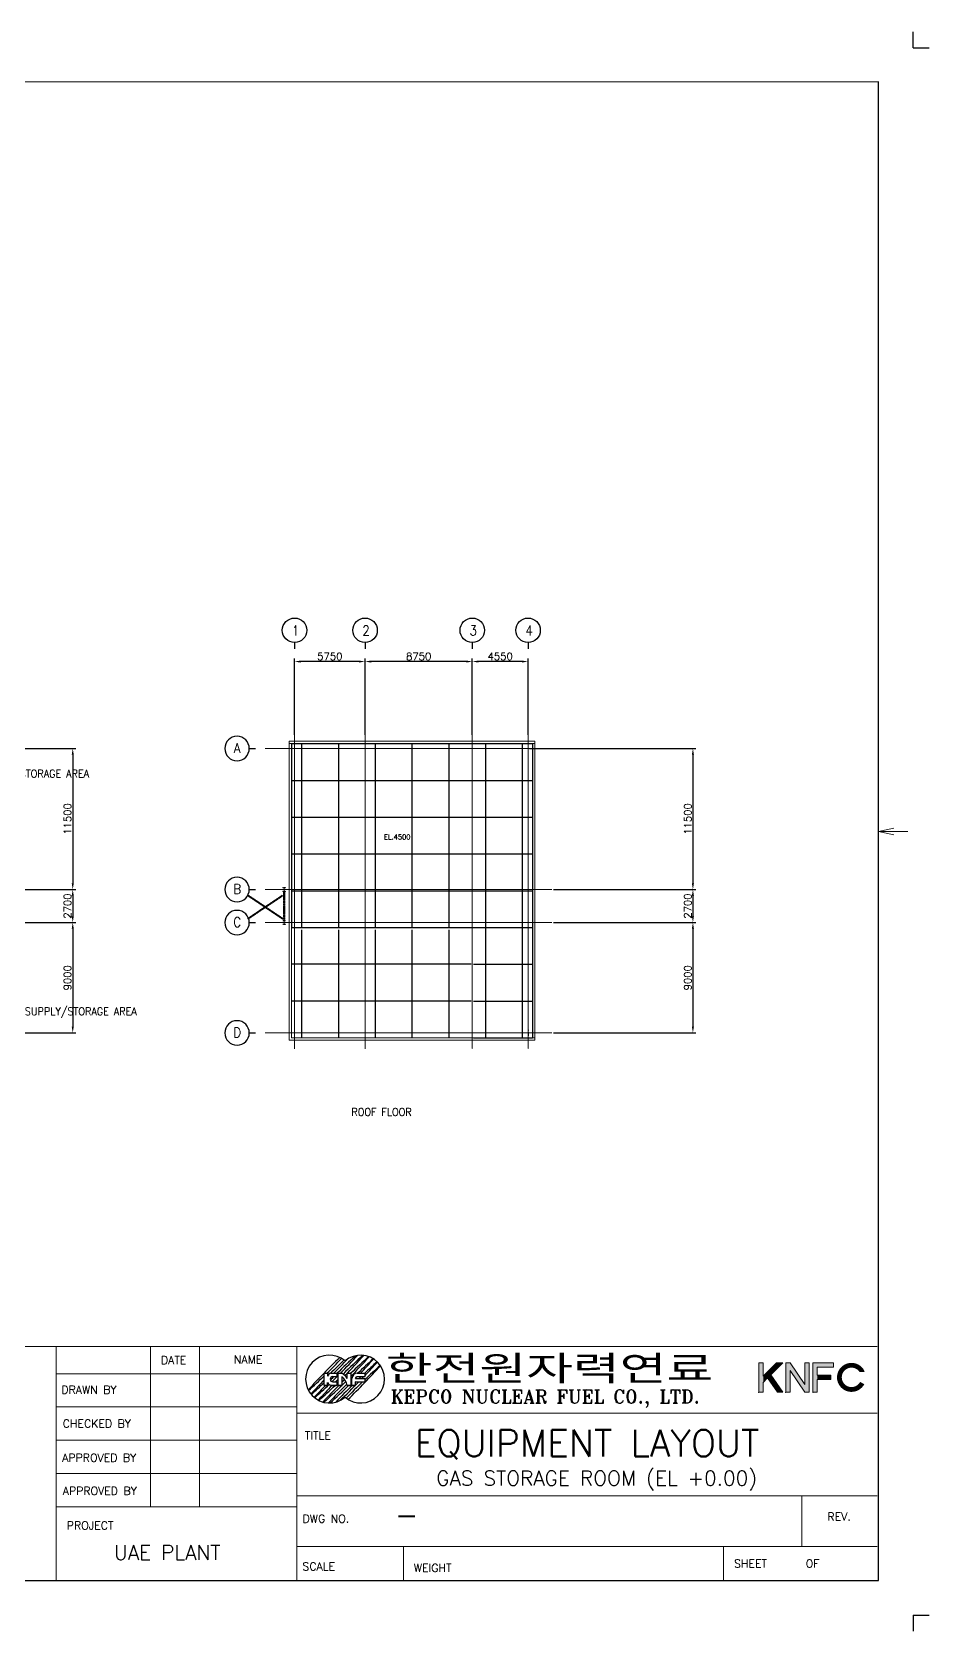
# Model space of a CAD drawing. Extents: x -59767 to 1106559, y -1290 to 1129522.
# Drawn here: x 328316 to 401502, y 999087 to 1129522 of the extents above; entities that cross this region are included whole.
import ezdxf
from ezdxf.enums import TextEntityAlignment as Align

# ---------------------------------------------------------------- set-up
doc = ezdxf.new("R2010")
doc.units = 0
for name, pattern in [('CENTER', [2, 1.25, -0.25, 0.25, -0.25]), ('HID', [3, 2, -1]), ('MAT2', [15, 5, -1, 1, -1, 1, -1, 5]), ('PHANTOM', [2.5, 1.25, -0.25, 0.25, -0.25, 0.25, -0.25])]:
    doc.linetypes.add(name, pattern=pattern)
doc.layers.get('0').update_dxf_attribs({"linetype": 'CONTINUOUS', "lineweight": 9})
doc.layers.get('Defpoints').update_dxf_attribs({"linetype": 'CONTINUOUS', "lineweight": 9})
for name, color, linetype in [('1', 2, 'CONTINUOUS'), ('15', 1, 'CONTINUOUS'), ('2', 4, 'CONTINUOUS'), ('7', 7, 'CONTINUOUS'), ('HAND', 7, 'PHANTOM'), ('MARK', 2, 'MAT2'), ('Y', 2, 'CONTINUOUS')]:
    doc.layers.add(name, color=color, linetype=linetype)
for name, color, linetype, lineweight in [('CEN', 1, 'CENTER', 5), ('TEXT', 3, 'CONTINUOUS', 9), ('WALL_200', 3, 'CONTINUOUS', 9), ('가상선', 252, 'PHANTOM', 9), ('외형선', 3, 'CONTINUOUS', 9), ('치수선', 6, 'CONTINUOUS', 9)]:
    doc.layers.add(name, color=color, linetype=linetype, lineweight=lineweight)
doc.styles.add('ROMANS', font='romans.shx', dxfattribs={"bigfont": 'whgtxt.shx'})
doc.styles.add('ROMANT', font='ROMANT.SHX')
doc.styles.get("Standard").update_dxf_attribs({"font": 'romans.shx', "bigfont": 'whtgtxt.shx'})
doc.styles.add('굴림체', font='')
doc.styles.get('굴림체').set_extended_font_data('GulimChe')
doc.dimstyles.new('ISO-25', dxfattribs={"dimscale": 200, "dimtxt": 3, "dimasz": 2.5, "dimexe": 1.25, "dimexo": 0.625, "dimtad": 1, "dimdec": 0, "dimdsep": 46, "dimtxsty": 'Standard', "dimcen": 2.5, "dimadec": 0, "dimazin": 0, "dimtp": 0.1, "dimtm": 0.1, "dimtfac": 0.6, "dimtdec": 0, "dimtmove": 0, "dimatfit": 3, "dimfxl": 1, "dimtvp": 1, "dimtolj": 1, "dimarcsym": 0})

# ---------------------------------------------------------------- blocks, each defined once
blk = doc.blocks.new('*D343')
at = {"layer": 'Defpoints', "color": 0}
for p in [(318198, 1071073), (320142, 1059574), (331642, 1059574)]:
    blk.add_point(p, dxfattribs=at)
at = {"layer": '치수선', "color": 0, "lineweight": -2}
for p, q in [((318323, 1071073), (331892, 1071073)), ((331642, 1070573), (331642, 1060074)), ((320267, 1059574), (331892, 1059574))]:
    blk.add_line(p, q, dxfattribs=at)
at = {"layer": '치수선', "color": 0}
for points in [[(331726, 1070573), (331559, 1070573), (331642, 1071073)], [(331559, 1060074), (331726, 1060074), (331642, 1059574)]]:
    blk.add_solid(points, dxfattribs=at)
at = {"layer": '치수선', "color": 0, "insert": (331217, 1065323), "char_height": 600, "attachment_point": 5, "rotation": 90}
blk.add_mtext('\\A1;11500', dxfattribs=at)
blk = doc.blocks.new('*D344')
at = {"layer": 'Defpoints', "color": 0}
for p in [(320142, 1059574), (320142, 1056874), (331642, 1056874)]:
    blk.add_point(p, dxfattribs=at)
at = {"layer": '치수선', "color": 0, "lineweight": -2}
for p, q in [((320267, 1059574), (331892, 1059574)), ((331642, 1059074), (331642, 1057374)), ((320267, 1056874), (331892, 1056874))]:
    blk.add_line(p, q, dxfattribs=at)
at = {"layer": '치수선', "color": 0}
for points in [[(331726, 1059074), (331559, 1059074), (331642, 1059574)], [(331559, 1057374), (331726, 1057374), (331642, 1056874)]]:
    blk.add_solid(points, dxfattribs=at)
at = {"layer": '치수선', "color": 0, "insert": (331217, 1058224), "char_height": 600, "attachment_point": 5, "rotation": 90}
blk.add_mtext('\\A1;2700', dxfattribs=at)
blk = doc.blocks.new('*D345')
at = {"layer": 'Defpoints', "color": 0}
for p in [(320142, 1056874), (320142, 1047873), (331642, 1047873)]:
    blk.add_point(p, dxfattribs=at)
at = {"layer": '치수선', "color": 0, "lineweight": -2}
for p, q in [((320267, 1056874), (331892, 1056874)), ((331642, 1056374), (331642, 1048373)), ((320267, 1047873), (331892, 1047873))]:
    blk.add_line(p, q, dxfattribs=at)
at = {"layer": '치수선', "color": 0}
for points in [[(331726, 1056374), (331559, 1056374), (331642, 1056874)], [(331559, 1048373), (331726, 1048373), (331642, 1047873)]]:
    blk.add_solid(points, dxfattribs=at)
at = {"layer": '치수선', "color": 0, "insert": (331217, 1052373), "char_height": 600, "attachment_point": 5, "rotation": 90}
blk.add_mtext('\\A1;9000', dxfattribs=at)
blk = doc.blocks.new('TEST1')
at = {"lineweight": 30}
for p, q in [((3.25, 1.04), (3.86, 1.04)), ((3.25, -1.1), (3.25, 1.04)), ((3.86, 1.04), (3.86, 0.52)), ((4.48, 1.04), (5.54, 1.04)), ((4.78, 0.43), (5.54, 0.43)), ((5.54, 0.43), (5.54, 1.04)), ((5.7, 1.04), (6.31, 1.04)), ((5.7, -1.11), (5.7, 1.03)), ((6.4, -1.11), (6.4, 0.43)), ((7.29, 1.04), (7.99, 1.04)), ((7.29, 0.12), (7.29, 1.04)), ((7.99, -1.1), (7.99, 1.04)), ((8.14, -1.1), (8.14, 0.12)), ((8.75, 0.12), (10.43, 0.12)), ((9.06, 1.04), (10.43, 1.04)), ((9.06, 0.43), (10.43, 0.43)), ((10.43, 0.43), (10.43, 1.04)), ((10.43, -0.49), (10.43, 0.12)), ((3.25, -1.1), (3.86, -1.1)), ((3.86, -1.1), (3.86, -0.58)), ((5.54, -1.1), (4.48, -1.1)), ((4.48, -1.1), (5.39, -1.1)), ((4.78, -0.49), (5.54, -0.49)), ((5.54, -1.1), (5.54, -0.49)), ((6.4, -1.1), (5.7, -1.1)), ((5.7, -1.1), (6.4, -1.1)), ((7.99, -1.1), (7.29, -1.1)), ((7.29, -1.1), (7.74, -1.1)), ((7.29, -1.1), (7.99, -1.1)), ((8.75, -1.1), (8.14, -1.1)), ((8.14, -1.1), (8.75, -1.1)), ((8.14, -1.1), (8.75, -1.1)), ((8.75, -0.49), (10.43, -0.49)), ((8.75, -1.1), (8.75, -0.49))]:
    blk.add_line(p, q, dxfattribs=at)
for p, q in [((3.86, -1.1), (3.25, -1.1)), ((6.31, -1.1), (6.4, -1.1))]:
    blk.add_line(p, q)
for centre, radius, start, end in [((4.2, 0), 4.2, 49.4584, 310.5416), ((85.94, -79.36), 115.36, 133.874, 137.817), ((-76.92, 83.5), 115.36, 314.3739, 316.1808), ((86.53, -79.96), 115.36, 133.7708, 135.4371), ((-76.33, 82.9), 115.36, 314.7937, 316.528), ((87.12, -80.55), 115.36, 132.7964, 135.0048), ((-75.74, 82.31), 115.36, 315.2104, 317.3582), ((87.72, -81.14), 115.36, 132.3043, 134.6805), ((-75.14, 81.72), 115.36, 315.3296, 317.7507), ((9.65, 0), 4.2, 229.4584, 130.5416), ((88.31, -81.74), 115.36, 132.0329, 134.1492), ((-74.55, 81.12), 115.36, 315.6822, 317.9877), ((88.9, -82.33), 115.36, 131.8863, 133.7245), ((-73.96, 80.53), 115.36, 316.443, 318.1203), ((89.5, -82.92), 115.36, 131.8346, 133.2965), ((-73.36, 79.94), 115.36, 316.5833, 318.1658), ((-76.92, 83.5), 115.36, 312.1643, 314.0274), ((87.12, -80.55), 115.36, 135.4167, 135.8503), ((-75.74, 82.31), 115.36, 314.1514, 314.7812), ((-75.74, 82.31), 115.36, 314.7958, 314.9024), ((-75.14, 81.72), 115.36, 314.9791, 315.0904), ((88.31, -81.74), 115.36, 134.6168, 134.6897), ((-72.77, 79.34), 115.36, 314.0522, 318.127), ((88.9, -82.33), 115.36, 134.4343, 134.5406), ((-73.96, 80.53), 115.36, 315.8116, 316.0228), ((89.5, -82.92), 115.36, 133.7372, 133.9562), ((-73.36, 79.94), 115.36, 316.2212, 316.4309), ((90.09, -83.52), 115.36, 131.8676, 133.671), ((86.53, -79.96), 115.36, 136.2106, 137.9077), ((-76.33, 82.9), 115.36, 312.0873, 313.619), ((87.12, -80.55), 115.36, 136.4723, 137.9111), ((-75.74, 82.31), 115.36, 312.0944, 313.816), ((87.72, -81.14), 115.36, 136.0645, 137.8303), ((-75.14, 81.72), 115.36, 312.1892, 314.1187), ((88.31, -81.74), 115.36, 135.6538, 137.657), ((-74.55, 81.12), 115.36, 312.3891, 315.0176), ((88.9, -82.33), 115.36, 135.0755, 137.3638), ((-73.96, 80.53), 115.36, 312.7425, 314.959), ((87.72, -81.14), 115.36, 135.3155, 135.6416), ((89.5, -82.92), 115.36, 134.8238, 136.8594), ((-75.14, 81.72), 115.36, 314.382, 314.4878), ((-73.36, 79.94), 115.36, 313.4685, 315.7994), ((88.31, -81.74), 115.36, 134.9315, 135.2383), ((90.09, -83.52), 115.36, 133.9688, 135.9824), ((-73.96, 80.53), 115.36, 315.262, 315.3698), ((89.5, -82.92), 115.36, 134.3917, 134.422)]:
    blk.add_arc(centre, radius, start, end)
for centre, radius, start, end in [((4.7, 0.15), 0.916, 104.4213, 156.3078), ((4.78, -0.03), 0.458, 90, 270), ((4.72, -1.5), 3.03, 32.2526, 56.381), ((4.48, -1.71), 2.87, 12.1793, 48.0482), ((9.06, 0.12), 0.916, 90, 180), ((9.06, 0.12), 0.305, 90, 180), ((4.7, -0.21), 0.916, 203.6922, 255.5787)]:
    blk.add_arc(centre, radius, start, end, dxfattribs=at)
at = {"lineweight": 30, "start_tangent": (0.995037, -0.099504), "end_tangent": (0.995037, -0.099504)}
blk.add_spline([(6.31, 1.04), (6.4, 1.03), (6.31, 1.04)], degree=3, dxfattribs=at)
blk = doc.blocks.new('BUBBLE')
blk.add_line((0, -600), (0, -900))
blk.add_circle((0, 0), 600)
blk = doc.blocks.new('*D346')
at = {"layer": 'Defpoints', "color": 0}
for p in [(349740, 1078166), (349740, 1072074), (355490, 1072074)]:
    blk.add_point(p, dxfattribs=at)
at = {"layer": '치수선', "color": 0, "lineweight": -2}
for p, q in [((349740, 1072199), (349740, 1078416)), ((354990, 1078166), (350240, 1078166)), ((355490, 1072199), (355490, 1078416))]:
    blk.add_line(p, q, dxfattribs=at)
at = {"layer": '치수선', "color": 0}
for points in [[(350240, 1078250), (350240, 1078083), (349740, 1078166)], [(354990, 1078083), (354990, 1078250), (355490, 1078166)]]:
    blk.add_solid(points, dxfattribs=at)
at = {"layer": '치수선', "color": 0, "insert": (352615, 1078591), "char_height": 600, "attachment_point": 5}
blk.add_mtext('\\A1;5750', dxfattribs=at)
blk = doc.blocks.new('*D347')
at = {"layer": 'Defpoints', "color": 0}
for p in [(355490, 1078166), (355490, 1072074), (364240, 1072074)]:
    blk.add_point(p, dxfattribs=at)
at = {"layer": '치수선', "color": 0, "lineweight": -2}
for p, q in [((355490, 1072199), (355490, 1078416)), ((363740, 1078166), (355990, 1078166)), ((364240, 1072199), (364240, 1078416))]:
    blk.add_line(p, q, dxfattribs=at)
at = {"layer": '치수선', "color": 0}
for points in [[(355990, 1078250), (355990, 1078083), (355490, 1078166)], [(363740, 1078083), (363740, 1078250), (364240, 1078166)]]:
    blk.add_solid(points, dxfattribs=at)
at = {"layer": '치수선', "color": 0, "insert": (359865, 1078591), "char_height": 600, "attachment_point": 5}
blk.add_mtext('\\A1;8750', dxfattribs=at)
blk = doc.blocks.new('*D348')
at = {"layer": 'Defpoints', "color": 0}
for p in [(364240, 1078166), (364240, 1072074), (368790, 1072074)]:
    blk.add_point(p, dxfattribs=at)
at = {"layer": '치수선', "color": 0, "lineweight": -2}
for p, q in [((364240, 1072199), (364240, 1078416)), ((368290, 1078166), (364740, 1078166)), ((368790, 1072199), (368790, 1078416))]:
    blk.add_line(p, q, dxfattribs=at)
at = {"layer": '치수선', "color": 0}
for points in [[(364740, 1078250), (364740, 1078083), (364240, 1078166)], [(368290, 1078083), (368290, 1078250), (368790, 1078166)]]:
    blk.add_solid(points, dxfattribs=at)
at = {"layer": '치수선', "color": 0, "insert": (366515, 1078591), "char_height": 600, "attachment_point": 5}
blk.add_mtext('\\A1;4550', dxfattribs=at)
blk = doc.blocks.new('*D349')
at = {"layer": 'Defpoints', "color": 0}
for p in [(368795, 1071073), (370739, 1059574), (382239, 1059574)]:
    blk.add_point(p, dxfattribs=at)
at = {"layer": '치수선', "color": 0, "lineweight": -2}
for p, q in [((368920, 1071073), (382489, 1071073)), ((382239, 1070573), (382239, 1060074)), ((370864, 1059574), (382489, 1059574))]:
    blk.add_line(p, q, dxfattribs=at)
at = {"layer": '치수선', "color": 0}
for points in [[(382323, 1070573), (382156, 1070573), (382239, 1071073)], [(382156, 1060074), (382323, 1060074), (382239, 1059574)]]:
    blk.add_solid(points, dxfattribs=at)
at = {"layer": '치수선', "color": 0, "insert": (381814, 1065323), "char_height": 600, "attachment_point": 5, "rotation": 90}
blk.add_mtext('\\A1;11500', dxfattribs=at)
blk = doc.blocks.new('*D350')
at = {"layer": 'Defpoints', "color": 0}
for p in [(370739, 1059574), (370739, 1056874), (382239, 1056874)]:
    blk.add_point(p, dxfattribs=at)
at = {"layer": '치수선', "color": 0, "lineweight": -2}
for p, q in [((370864, 1059574), (382489, 1059574)), ((382239, 1059074), (382239, 1057374)), ((370864, 1056874), (382489, 1056874))]:
    blk.add_line(p, q, dxfattribs=at)
at = {"layer": '치수선', "color": 0}
for points in [[(382323, 1059074), (382156, 1059074), (382239, 1059574)], [(382156, 1057374), (382323, 1057374), (382239, 1056874)]]:
    blk.add_solid(points, dxfattribs=at)
at = {"layer": '치수선', "color": 0, "insert": (381814, 1058224), "char_height": 600, "attachment_point": 5, "rotation": 90}
blk.add_mtext('\\A1;2700', dxfattribs=at)
blk = doc.blocks.new('*D351')
at = {"layer": 'Defpoints', "color": 0}
for p in [(370739, 1056874), (370739, 1047873), (382239, 1047873)]:
    blk.add_point(p, dxfattribs=at)
at = {"layer": '치수선', "color": 0, "lineweight": -2}
for p, q in [((370864, 1056874), (382489, 1056874)), ((382239, 1056374), (382239, 1048373)), ((370864, 1047873), (382489, 1047873))]:
    blk.add_line(p, q, dxfattribs=at)
at = {"layer": '치수선', "color": 0}
for points in [[(382323, 1056374), (382156, 1056374), (382239, 1056874)], [(382156, 1048373), (382323, 1048373), (382239, 1047873)]]:
    blk.add_solid(points, dxfattribs=at)
at = {"layer": '치수선', "color": 0, "insert": (381814, 1052373), "char_height": 600, "attachment_point": 5, "rotation": 90}
blk.add_mtext('\\A1;9000', dxfattribs=at)

msp = doc.modelspace()

# ---------------------------------------------------------------- linework, layer by layer
at = {"linetype": 'Continuous'}
for p, q in [((397373.2, 1064304.8), (398619.4, 1064563.5)), ((397373.2, 1064304.8), (398619.4, 1064046)), ((238404, 1022294.8), (397259.8, 1022294.8)), ((330298.3, 1022294.8), (330298.3, 1003253.5)), ((337997.1, 1022294.8), (337997.1, 1009214.5)), ((341996.1, 1022294.8), (341996.1, 1009214.5)), ((349917.9, 1022294.8), (349917.9, 1003253.5)), ((330298.3, 1020079.8), (349917.9, 1020079.8)), ((387612.6, 1020966.8), (387612.6, 1018567.9)), ((387612.6, 1020966.8), (387972.4, 1020966.8)), ((387972.4, 1020966.8), (387972.4, 1019880.1)), ((387972.4, 1019880.1), (389059.2, 1020966.8)), ((388591.7, 1019990.4), (389568, 1020966.8)), ((389059.2, 1020966.8), (389568, 1020966.8)), ((387972.4, 1019371.2), (388333.3, 1019732.1)), ((387972.4, 1019371.2), (387972.4, 1018567.9)), ((388333.3, 1019732.1), (389148.4, 1018567.9)), ((388591.7, 1019990.4), (389587.7, 1018567.9)), ((387612.6, 1018567.9), (387972.4, 1018567.9)), ((389148.4, 1018567.9), (389587.7, 1018567.9)), ((330298.3, 1017363.5), (349917.9, 1017363.5)), ((349917.9, 1016854.4), (397259.8, 1016854.4)), ((330298.3, 1014647.2), (349917.9, 1014647.2)), ((330298.3, 1011930.8), (349917.9, 1011930.8)), ((349917.9, 1010108.4), (397259.8, 1010108.4)), ((391122.1, 1010108.4), (391122.1, 1005973.7)), ((330298.3, 1009214.5), (349917.9, 1009214.5)), ((349917.9, 1005973.7), (397259.8, 1005973.7)), ((358622.5, 1005973.7), (358622.5, 1003253.5)), ((384736.2, 1005973.7), (384736.2, 1003253.5))]:
    msp.add_line(p, q, dxfattribs=at)
msp.add_line((397373.2, 1064304.8), (399776.7, 1064304.8))
at = {"color": 7, "linetype": 'Continuous'}
for p, q in [((389818, 1020966.8), (389818, 1018567.9)), ((389818, 1020966.8), (390177.8, 1020966.8)), ((391377.3, 1019206.9), (390177.8, 1020966.8)), ((390177.8, 1020327.9), (390177.8, 1018567.9)), ((390177.8, 1020327.9), (391377.3, 1018567.9)), ((391377.3, 1020966.8), (391377.3, 1019206.9)), ((391377.3, 1020966.8), (391737.1, 1020966.8)), ((391737.1, 1020966.8), (391737.1, 1018567.9)), ((392023.4, 1020966.8), (393701.7, 1020966.8)), ((392023.4, 1020966.8), (392023.4, 1018567.9)), ((392383.3, 1020607), (393701.7, 1020607)), ((392383.3, 1020607), (392383.3, 1019959.3)), ((393701.7, 1020966.8), (393701.7, 1020607)), ((392383.3, 1019959.3), (393490.9, 1019959.3)), ((392383.3, 1019599.4), (393490.9, 1019599.4)), ((392383.3, 1019599.4), (392383.3, 1018567.9)), ((393490.9, 1019959.3), (393490.9, 1019599.4)), ((389818, 1018567.9), (390177.8, 1018567.9)), ((391377.3, 1018567.9), (391737.1, 1018567.9)), ((392023.4, 1018567.9), (392383.3, 1018567.9))]:
    msp.add_line(p, q, dxfattribs=at)
at = {"const_width": 391.7}
msp.add_lwpolyline([(395997.8, 1020328.3, 3.61569466), (396050, 1019314.9)], format="xyb", dxfattribs=at)
at = {"linetype": 'Continuous'}
msp.add_point((387612.6, 1018567.9), dxfattribs=at)
at = {"color": 7, "linetype": 'Continuous'}
for p in [(389818, 1018567.9), (392023.4, 1018567.9)]:
    msp.add_point(p, dxfattribs=at)
for points in [[(387972.4, 1018567.9), (387612.6, 1018567.9), (387972.4, 1020966.8), (387612.6, 1020966.8)], [(387972.4, 1019371.2), (387972.4, 1019880.1), (389568, 1020966.8), (389059.2, 1020966.8)], [(390177.8, 1018567.9), (389818, 1018567.9), (390177.8, 1020966.8), (389818, 1020966.8)], [(391377.3, 1018567.9), (391377.3, 1019206.9), (390177.8, 1020327.9), (390177.8, 1020966.8)], [(391377.3, 1018567.9), (391737.1, 1018567.9), (391377.3, 1020966.8), (391737.1, 1020966.8)], [(392383.3, 1020607), (392023.4, 1020966.8), (393701.7, 1020607), (393701.7, 1020966.8)], [(392383.3, 1018567.9), (392023.4, 1018567.9), (392383.3, 1020607), (392023.4, 1020966.8)], [(395836.1, 1020220.1), (396251.2, 1020220.1), (396159.8, 1020436.1)], [(388333.3, 1019732.1), (388591.7, 1019990.4), (389148.4, 1018567.9), (389587.7, 1018567.9)], [(392383.3, 1019599.4), (392383.3, 1019959.3), (393490.9, 1019599.4), (393490.9, 1019959.3)], [(396310, 1019405.6), (396223.9, 1019224.2), (396223.9, 1019224.2), (395878.4, 1019405.6)], [(395878.4, 1019405.6), (396310, 1019405.6), (396221.9, 1019222.2), (395878.4, 1019405.6)]]:
    msp.add_solid(points)
at = {"layer": '15'}
for p, q in [((397373.2, 1125443.3), (221457.6, 1125418.1)), ((397373.2, 1003216.7), (397373.2, 1125443.3)), ((221457.6, 1003216.7), (397373.2, 1003216.7))]:
    msp.add_line(p, q, dxfattribs=at)
at = {"layer": '2'}
for p, q in [((400212.1, 1128231.7), (400212.1, 1129522.1)), ((400212.1, 1128231.7), (401502.5, 1128231.7)), ((400212.1, 1000377.8), (400212.1, 999087.4)), ((400212.1, 1000377.8), (401502.5, 1000377.8))]:
    msp.add_line(p, q, dxfattribs=at)
at = {"layer": 'CEN'}
for p, q in [((349740.2, 1074215.3), (349740.2, 1046565.6)), ((355490.2, 1074215.3), (355490.2, 1046565.6)), ((364240.2, 1074215.8), (364240.2, 1046566.2)), ((368790.2, 1074215.8), (368790.2, 1046566.2)), ((370739, 1071073.5), (347345.6, 1071073.5)), ((349740.2, 1071373.4), (349740.2, 1070773.7)), ((370739, 1059573.5), (347345.6, 1059573.5)), ((349490.2, 1059998.4), (349490.2, 1059330.5)), ((349740.2, 1059873.4), (349740.2, 1059273.7)), ((370739, 1056873.5), (347345.6, 1056873.5)), ((370739, 1047873.4), (347345.6, 1047873.4)), ((355490.2, 1048114.7), (355490.2, 1047633.1))]:
    msp.add_line(p, q, dxfattribs=at)
at = {"layer": 'HAND', "color": 6, "linetype": 'HID'}
msp.add_line((368790.2, 1048114.7), (368790.2, 1047633.1), dxfattribs=at)
at = {"layer": 'MARK', "color": 6, "linetype": 'Continuous'}
for p, q in [((349490.2, 1071473.4), (349490.2, 1056473.4)), ((349490.2, 1071473.4), (369140.2, 1071473.4)), ((350315.2, 1071473.4), (350315.2, 1056473.4)), ((353315.2, 1071473.4), (353315.2, 1056473.4)), ((356315.2, 1071473.4), (356315.2, 1056473.4)), ((359315.2, 1071473.4), (359315.2, 1056473.4)), ((362315.2, 1071473.4), (362315.2, 1056473.4)), ((365315.2, 1071473.4), (365315.2, 1047473.2)), ((368315.2, 1071473.4), (368315.2, 1047473.2)), ((369140.2, 1071473.4), (369140.2, 1047473.2)), ((349490.2, 1068473.4), (369140.2, 1068473.4)), ((349490.2, 1065473.4), (369140.2, 1065473.4)), ((349490.2, 1062473.4), (369140.2, 1062473.4)), ((349490.2, 1059473.4), (369140.2, 1059473.4)), ((349490.2, 1056473.4), (369140.2, 1056473.4)), ((350315.2, 1056273.4), (350315.2, 1047473.2)), ((353315.2, 1056273.4), (353315.2, 1047473.2)), ((356315.2, 1056273.4), (356315.2, 1047473.2)), ((359315.2, 1056273.4), (359315.2, 1047473.2)), ((362315.2, 1056273.4), (362315.2, 1047473.2)), ((364140.2, 1053473.4), (349490.2, 1053473.4, 0)), ((364340.2, 1053473.4), (369140.2, 1053473.4)), ((364140.2, 1050473.4), (349490.2, 1050473.4, 0)), ((364340.2, 1050473.4), (369140.2, 1050473.4)), ((364340.2, 1047473.4), (369140.2, 1047473.4))]:
    msp.add_line(p, q, dxfattribs=at)
at = {"layer": 'WALL_200', "ltscale": 0.5}
for p, q in [((369340.2, 1071663.8), (349290.2, 1071663.8)), ((349290.2, 1071473.4), (349290.2, 1071663.8)), ((349290.2, 1071473.4), (349290.2, 1052898.7, -1)), ((349290.2, 1071473.4), (369340.2, 1071473.4)), ((349490.2, 1071473.4), (349490.2, 1052938.7, -1)), ((369140.2, 1071473.4), (369140.2, 1058161.4, -1)), ((369340.2, 1071473.4), (369340.2, 1071663.8)), ((369340.2, 1071498.4), (369340.2, 1054045.7, -0.7)), ((364140.2, 1056473.4, -0.1), (364340.2, 1056473.4, -0.1)), ((369140.2, 1054005.7), (369140.2, 1047473.2)), ((369340.2, 1054045.7, -0.7), (369340.2, 1047273.2)), ((349290.2, 1047273.2), (349290.2, 1052898.7)), ((349490.2, 1047473.2), (349490.2, 1052938.7)), ((369340.2, 1047473.2), (349490.2, 1047473.2)), ((369340.2, 1047273.2), (349290.2, 1047273.2))]:
    msp.add_line(p, q, dxfattribs=at)
at = {"layer": '가상선', "color": 2, "lineweight": 9}
for p, q in [((348840.2, 1057023.5), (348840.2, 1059423.5)), ((348887.2, 1057023.5), (348887.2, 1059423.5)), ((348893.2, 1057023.5), (348893.2, 1059423.5)), ((348940.2, 1057023.5), (348940.2, 1059423.5)), ((345910.4, 1057215.8), (348752.7, 1059123.5)), ((345952.2, 1059123.5), (345910.4, 1059061.3)), ((347285.2, 1058138.5), (345910.4, 1059061.3)), ((347291.4, 1058142.8), (345914.3, 1059067.1)), ((345948.3, 1057159.4), (348790.6, 1059067.1)), ((347352.4, 1058183.7), (345952.2, 1059123.5)), ((345952.2, 1057153.5), (348794.5, 1059061.3)), ((348752.7, 1057153.5), (347352.4, 1058093.4)), ((348756.6, 1057159.4), (347358.7, 1058097.6)), ((348794.5, 1057215.8), (347419.7, 1058138.5)), ((345952.2, 1057153.5), (345910.4, 1057215.8))]:
    msp.add_line(p, q, dxfattribs=at)
for points in [[(348912.7, 1059709.5), (348990.2, 1059709.5), (348990.2, 1059723.5), (348790.2, 1059723.5), (348790.2, 1059709.5), (348867.7, 1059709.5, -0.41421356), (348885.7, 1059691.5), (348885.7, 1059455.5, -0.41421356), (348867.7, 1059437.5), (348790.2, 1059437.5), (348790.2, 1059423.5), (348990.2, 1059423.5), (348990.2, 1059437.5), (348912.7, 1059437.5, -0.41421356), (348894.7, 1059455.5), (348894.7, 1059691.5, -0.41421356)], [(348912.7, 1056737.5), (348990.2, 1056737.5), (348990.2, 1056723.5), (348790.2, 1056723.5), (348790.2, 1056737.5), (348867.7, 1056737.5, 0.41421356), (348885.7, 1056755.5), (348885.7, 1056991.5, 0.41421356), (348867.7, 1057009.5), (348790.2, 1057009.5), (348790.2, 1057023.5), (348990.2, 1057023.5), (348990.2, 1057009.5), (348912.7, 1057009.5, 0.41421356), (348894.7, 1056991.5), (348894.7, 1056755.5, 0.41421356)]]:
    msp.add_lwpolyline(points, format="xyb", close=True, dxfattribs=at)

# ---------------------------------------------------------------- block references
at = {"layer": '1', "xscale": 464.5244719174162, "yscale": 464.5244719174162, "zscale": 464.5244719174162}
msp.add_blockref('TEST1', (350641.2, 1019637.4), dxfattribs=at)
at = {"layer": '7', "color": 7, "xscale": 1.666666666627862, "yscale": 1.666666666627862, "zscale": 1.666666666627862}
for p in [(349740.2, 1080716.3), (355490.2, 1080716.3), (364240.2, 1080716.3), (368790.2, 1080716.3)]:
    msp.add_blockref('BUBBLE', p, dxfattribs=at)
at = {"layer": '7', "color": 7, "xscale": -1.666666666627862, "yscale": 1.666666666627862, "zscale": 1.666666666627862}
for p, rotation in [((345045.6, 1071073.5), 89.99999999999982), ((345045.6, 1059573.5), 89.9999999999998), ((345045.6, 1056873.5), 89.9999999999998), ((345045.6, 1047873.4), 89.9999999999998)]:
    msp.add_blockref('BUBBLE', p, dxfattribs=dict(at, rotation=rotation))

# ---------------------------------------------------------------- texts
at = {"layer": '1', "linetype": 'Continuous'}
for s, height, style, p in [('DATE', 652.84, 'ROMANS', (338839.1, 1020859.9)), ('NAME', 652.84, 'ROMANS', (344794.6, 1020913.9)), ('DRAWN BY', 652.84, 'ROMANS', (330718.6, 1018446.4)), ('KEPCO NUCLEAR FUEL CO., LTD.', 1088.072, 'ROMANT', (357583.8, 1017664.8)), ('CHECKED BY', 652.84, 'ROMANS', (330825.1, 1015681.2)), ('TITLE', 652.84, 'ROMANS', (350582.2, 1014718)), ('APPROVED BY', 652.843, 'ROMANS', (330782.5, 1012896.3)), ('APPROVED BY', 652.843, 'ROMANS', (330830.5, 1010192.8)), ('DWG NO.', 652.84, 'ROMANS', (350390.5, 1007924.6)), ('REV.', 652.84, 'ROMANS', (393215.8, 1008091.8)), ('PROJECT', 652.84, 'ROMANS', (331157.3, 1007369.8)), ('UAE PLANT', 1200, 'ROMANS', (334997, 1004882.5)), ('SCALE', 652.84, 'ROMANS', (350384.8, 1004029.4)), ('WEIGHT', 652.84, 'ROMANS', (359467.1, 1003908.1)), ('SHEET      OF', 652.843, 'ROMANS', (385597, 1004260.8))]:
    msp.add_text(s, height=height, dxfattribs=dict(at, style=style)).set_placement(p)
at = {"layer": '1', "style": '굴림체', "width": 1.5}
msp.add_text('한전원자력연료', height=2027.76, dxfattribs=at).set_placement((357183.8, 1019499.3))
at = {"layer": 'TEXT', "color": 7, "style": 'ROMANS', "width": 0.9}
for s, p in [('1', (349819.7, 1080698.8)), ('2', (355569.7, 1080698.8)), ('3', (364319.7, 1080698.8)), ('4', (368869.7, 1080698.8)), ('A', (345057.3, 1071112.9)), ('B', (345057.3, 1059612.9)), ('C', (345057.3, 1056912.9)), ('D', (345057.3, 1047912.7))]:
    msp.add_text(s, height=800, dxfattribs=at).set_placement(p, align=Align.MIDDLE)
at = {"layer": 'TEXT', "lineweight": 9}
msp.add_text('EL.4500', height=400, dxfattribs=at).set_placement((357038.1, 1063541.4), align=Align.BOTTOM_LEFT)
at = {"layer": 'TEXT', "color": 2}
msp.add_text('GAS STORAGE ROOM (EL +0.00)', height=1200, dxfattribs=at).set_placement((374385.3, 1011476.8), align=Align.MIDDLE)
at = {"layer": 'TEXT', "color": 2, "insert": (359549.1, 1015496.8), "char_height": 2172.377, "attachment_point": 1, "style": 'ROMANS'}
msp.add_mtext_dynamic_manual_height_columns('{\\C2;EQUIPMENT LAYOUT}', width=35001.154, gutter_width=20, heights=[-2379.3], dxfattribs=at)
at = {"layer": 'Y', "linetype": 'Continuous', "style": 'ROMANS', "width": 0.9}
for s, p in [('314 He SUPPLY/STORAGE AREA', (326779.8, 1068980.6)), ('316 FORMING GAS SUPPLY/STORAGE AREA', (328558.2, 1049583.9)), ('ROOF FLOOR', (356836, 1041428.5))]:
    msp.add_text(s, height=640, dxfattribs=at).set_placement(p, align=Align.MIDDLE)
at = {"layer": '외형선', "insert": (357912, 1009438.7), "char_height": 1737.9, "attachment_point": 1, "style": 'ROMANS'}
msp.add_mtext_dynamic_manual_height_columns('{\\C2;-}', width=304.93, gutter_width=20, heights=[-1737.9], dxfattribs=at)

# ---------------------------------------------------------------- dimensions: what is measured, and where the dimension line sits
at = {"layer": '치수선'}
for base, p1, p2, picture, middle in [((349740.2, 1078166.3), (355490.2, 1072073.5), (349740.2, 1072073.5), '*D346', (352615.2, 1078591.3)), ((355490.2, 1078166.3), (364240.2, 1072073.5), (355490.2, 1072073.5), '*D347', (359865.2, 1078591.3)), ((364240.2, 1078166.3), (368790.2, 1072073.5), (364240.2, 1072073.5), '*D348', (366515.2, 1078591.3))]:
    dim = msp.add_linear_dim(base=base, p1=p1, p2=p2, dimstyle='ISO-25', dxfattribs=at)
    dim.commit()
    dim.dimension.update_dxf_attribs({"geometry": picture, "text_midpoint": middle})
for base, p1, p2, picture, middle in [((331642.3, 1059573.5), (318198, 1071073.4), (320141.8, 1059573.5), '*D343', (331217.3, 1065323.5)), ((382239.4, 1059573.5), (368795.2, 1071073.4), (370739, 1059573.5), '*D349', (381814.4, 1065323.5)), ((331642.3, 1056873.5), (320141.8, 1059573.5), (320141.8, 1056873.5), '*D344', (331217.3, 1058223.5)), ((382239.4, 1056873.5), (370739, 1059573.5), (370739, 1056873.5), '*D350', (381814.4, 1058223.5)), ((331642.3, 1047873.4), (320141.8, 1056873.5), (320141.8, 1047873.4), '*D345', (331217.3, 1052373.5)), ((382239.4, 1047873.4), (370739, 1056873.5), (370739, 1047873.4), '*D351', (381814.4, 1052373.5))]:
    dim = msp.add_linear_dim(base=base, p1=p1, p2=p2, angle=90, dimstyle='ISO-25', dxfattribs=at)
    dim.commit()
    dim.dimension.update_dxf_attribs({"geometry": picture, "text_midpoint": middle})

doc.saveas('drawing.dxf')
